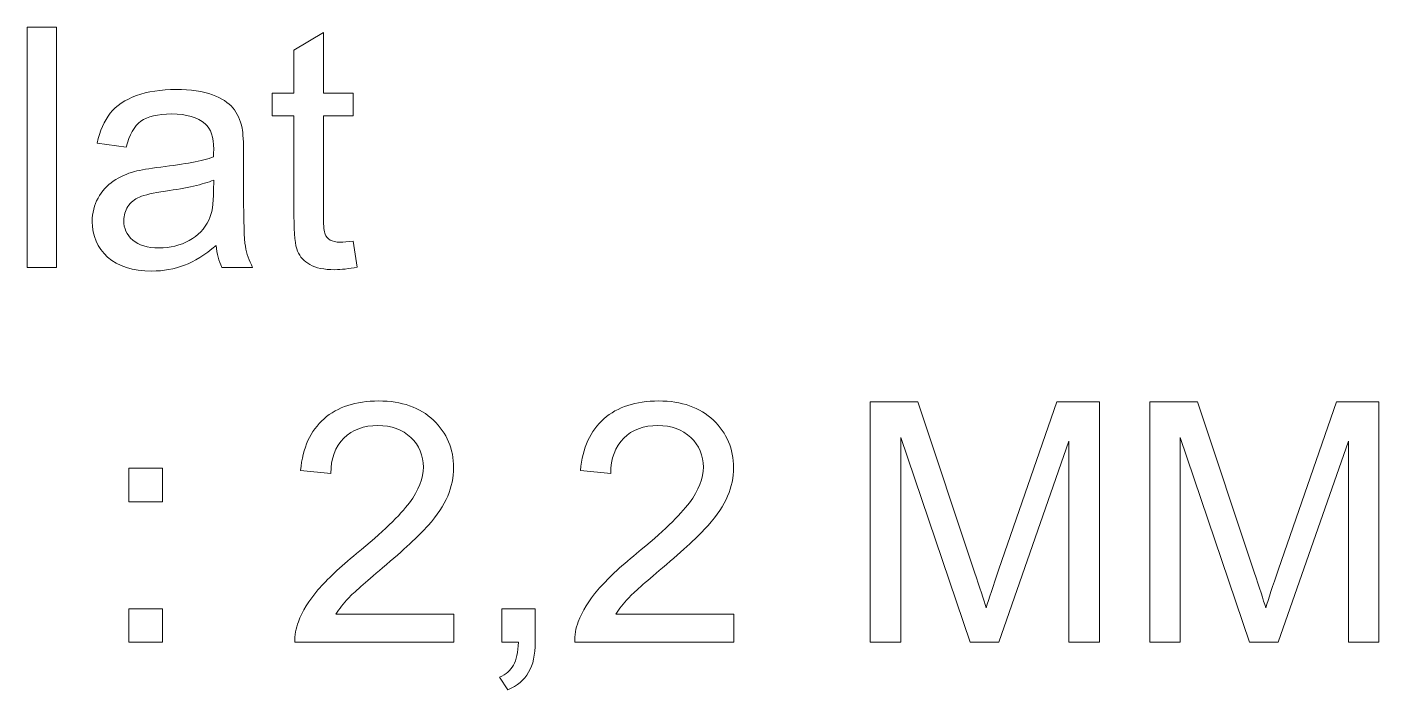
# Model space of a CAD drawing. Header units: millimetres. Extents: x -561 to 561, y -788 to 788.
# Drawn here: x 458.5 to 560.9, y 70 to 120.2 of the extents above; entities that cross this region are included whole.
import ezdxf

# ---------------------------------------------------------------- set-up
doc = ezdxf.new("R2010")
doc.units = ezdxf.units.MM
doc.header["$MEASUREMENT"] = 0
doc.layers.add('Layer 1', color=7, linetype='Continuous')

msp = doc.modelspace()

# ---------------------------------------------------------------- linework, layer by layer
at = {"layer": 'Layer 1', "color": 250, "lineweight": 9}
for points, knots in [([(458.5444, 102.0026), (458.5444, 102.0026), (458.5444, 120.189), (458.5444, 120.189), (458.5444, 120.189), (458.5444, 120.189), (460.7796, 120.189), (460.7796, 120.189), (460.7796, 120.189), (460.7796, 120.189), (460.7796, 102.0026), (460.7796, 102.0026), (460.7796, 102.0026), (460.7796, 102.0026), (458.5444, 102.0026), (458.5444, 102.0026)], [0, 0, 0, 0, 0.2, 0.2, 0.2, 0.2, 0.4, 0.4, 0.4, 0.4, 0.6, 0.6, 0.6, 0.6, 1, 1, 1, 1]), ([(483.2162, 103.9965), (483.2162, 103.9965), (483.521, 102.0238), (483.521, 102.0238), (483.521, 102.0238), (482.8945, 101.8925), (482.3314, 101.8248), (481.8404, 101.8248), (481.8404, 101.8248), (481.0318, 101.8248), (480.4053, 101.9518), (479.9565, 102.21), (479.9565, 102.21), (479.512, 102.4683), (479.1988, 102.8027), (479.0167, 103.2218), (479.0167, 103.2218), (478.8347, 103.6409), (478.7458, 104.5214), (478.7458, 105.8634), (478.7458, 105.8634), (478.7458, 105.8634), (478.7458, 113.458), (478.7458, 113.458), (478.7458, 113.458), (478.7458, 113.458), (477.0948, 113.458), (477.0948, 113.458), (477.0948, 113.458), (477.0948, 113.458), (477.0948, 115.1852), (477.0948, 115.1852), (477.0948, 115.1852), (477.0948, 115.1852), (478.7458, 115.1852), (478.7458, 115.1852), (478.7458, 115.1852), (478.7458, 115.1852), (478.7458, 118.4449), (478.7458, 118.4449), (478.7458, 118.4449), (478.7458, 118.4449), (480.981, 119.7868), (480.981, 119.7868), (480.981, 119.7868), (480.981, 119.7868), (480.981, 115.1852), (480.981, 115.1852), (480.981, 115.1852), (480.981, 115.1852), (483.2162, 115.1852), (483.2162, 115.1852), (483.2162, 115.1852), (483.2162, 115.1852), (483.2162, 113.458), (483.2162, 113.458), (483.2162, 113.458), (483.2162, 113.458), (480.981, 113.458), (480.981, 113.458), (480.981, 113.458), (480.981, 113.458), (480.981, 105.7364), (480.981, 105.7364), (480.981, 105.7364), (480.981, 105.0972), (481.0191, 104.6865), (481.0995, 104.5045), (481.0995, 104.5045), (481.1757, 104.3225), (481.3027, 104.1785), (481.4805, 104.0685), (481.4805, 104.0685), (481.6583, 103.9626), (481.9123, 103.9076), (482.2425, 103.9076), (482.2425, 103.9076), (482.4881, 103.9076), (482.814, 103.9372), (483.2162, 103.9965)], [0, 0, 0, 0, 0.04761905, 0.04761905, 0.04761905, 0.04761905, 0.0952381, 0.0952381, 0.0952381, 0.0952381, 0.14285714, 0.14285714, 0.14285714, 0.14285714, 0.19047619, 0.19047619, 0.19047619, 0.19047619, 0.23809524, 0.23809524, 0.23809524, 0.23809524, 0.28571429, 0.28571429, 0.28571429, 0.28571429, 0.33333333, 0.33333333, 0.33333333, 0.33333333, 0.38095238, 0.38095238, 0.38095238, 0.38095238, 0.42857143, 0.42857143, 0.42857143, 0.42857143, 0.47619048, 0.47619048, 0.47619048, 0.47619048, 0.52380952, 0.52380952, 0.52380952, 0.52380952, 0.57142857, 0.57142857, 0.57142857, 0.57142857, 0.61904762, 0.61904762, 0.61904762, 0.61904762, 0.66666667, 0.66666667, 0.66666667, 0.66666667, 0.71428571, 0.71428571, 0.71428571, 0.71428571, 0.76190476, 0.76190476, 0.76190476, 0.76190476, 0.80952381, 0.80952381, 0.80952381, 0.80952381, 0.85714286, 0.85714286, 0.85714286, 0.85714286, 0.9047619, 0.9047619, 0.9047619, 0.9047619, 1, 1, 1, 1]), ([(472.8488, 103.6536), (472.0191, 102.9466), (471.219, 102.4513), (470.4527, 102.1592), (470.4527, 102.1592), (469.6865, 101.8671), (468.8652, 101.7232), (467.9847, 101.7232), (467.9847, 101.7232), (466.5369, 101.7232), (465.4235, 102.0746), (464.6446, 102.7815), (464.6446, 102.7815), (463.8657, 103.4843), (463.4762, 104.386), (463.4762, 105.4824), (463.4762, 105.4824), (463.4762, 106.1259), (463.6244, 106.7143), (463.9165, 107.2477), (463.9165, 107.2477), (464.2128, 107.7811), (464.598, 108.2044), (465.0722, 108.5262), (465.0722, 108.5262), (465.5505, 108.8479), (466.0839, 109.0934), (466.6808, 109.2585), (466.6808, 109.2585), (467.1211, 109.3728), (467.7857, 109.4829), (468.6705, 109.593), (468.6705, 109.593), (470.4739, 109.8046), (471.8074, 110.0629), (472.6583, 110.3592), (472.6583, 110.3592), (472.6668, 110.664), (472.671, 110.8587), (472.671, 110.9392), (472.671, 110.9392), (472.671, 111.8451), (472.4593, 112.4843), (472.036, 112.8569), (472.036, 112.8569), (471.4645, 113.3606), (470.6136, 113.6104), (469.4875, 113.6104), (469.4875, 113.6104), (468.4334, 113.6104), (467.6545, 113.4241), (467.155, 113.0558), (467.155, 113.0558), (466.6512, 112.6875), (466.2829, 112.0356), (466.0416, 111.0958), (466.0416, 111.0958), (466.0416, 111.0958), (463.8572, 111.4006), (463.8572, 111.4006), (463.8572, 111.4006), (464.0562, 112.3362), (464.3821, 113.0939), (464.8393, 113.6697), (464.8393, 113.6697), (465.2965, 114.2454), (465.9569, 114.6857), (466.8205, 114.9989), (466.8205, 114.9989), (467.6799, 115.308), (468.6832, 115.4646), (469.8177, 115.4646), (469.8177, 115.4646), (470.9438, 115.4646), (471.8624, 115.3334), (472.5694, 115.0667), (472.5694, 115.0667), (473.2721, 114.8), (473.7928, 114.4698), (474.123, 114.0676), (474.123, 114.0676), (474.4532, 113.6654), (474.6861, 113.1574), (474.8215, 112.5436), (474.8215, 112.5436), (474.8935, 112.1626), (474.9316, 111.4768), (474.9316, 110.4904), (474.9316, 110.4904), (474.9316, 110.4904), (474.9316, 107.5271), (474.9316, 107.5271), (474.9316, 107.5271), (474.9316, 105.457), (474.9782, 104.1489), (475.0713, 103.5943), (475.0713, 103.5943), (475.1602, 103.0398), (475.3465, 102.5106), (475.6174, 102.0026), (475.6174, 102.0026), (475.6174, 102.0026), (473.2806, 102.0026), (473.2806, 102.0026), (473.2806, 102.0026), (473.0562, 102.4725), (472.9123, 103.0228), (472.8488, 103.6536)], [0, 0, 0, 0, 0.03571429, 0.03571429, 0.03571429, 0.03571429, 0.07142857, 0.07142857, 0.07142857, 0.07142857, 0.10714286, 0.10714286, 0.10714286, 0.10714286, 0.14285714, 0.14285714, 0.14285714, 0.14285714, 0.17857143, 0.17857143, 0.17857143, 0.17857143, 0.21428571, 0.21428571, 0.21428571, 0.21428571, 0.25, 0.25, 0.25, 0.25, 0.28571429, 0.28571429, 0.28571429, 0.28571429, 0.32142857, 0.32142857, 0.32142857, 0.32142857, 0.35714286, 0.35714286, 0.35714286, 0.35714286, 0.39285714, 0.39285714, 0.39285714, 0.39285714, 0.42857143, 0.42857143, 0.42857143, 0.42857143, 0.46428571, 0.46428571, 0.46428571, 0.46428571, 0.5, 0.5, 0.5, 0.5, 0.53571429, 0.53571429, 0.53571429, 0.53571429, 0.57142857, 0.57142857, 0.57142857, 0.57142857, 0.60714286, 0.60714286, 0.60714286, 0.60714286, 0.64285714, 0.64285714, 0.64285714, 0.64285714, 0.67857143, 0.67857143, 0.67857143, 0.67857143, 0.71428571, 0.71428571, 0.71428571, 0.71428571, 0.75, 0.75, 0.75, 0.75, 0.78571429, 0.78571429, 0.78571429, 0.78571429, 0.82142857, 0.82142857, 0.82142857, 0.82142857, 0.85714286, 0.85714286, 0.85714286, 0.85714286, 0.89285714, 0.89285714, 0.89285714, 0.89285714, 0.92857143, 0.92857143, 0.92857143, 0.92857143, 1, 1, 1, 1]), ([(472.671, 108.6066), (471.8582, 108.2764), (470.639, 107.997), (469.0134, 107.7684), (469.0134, 107.7684), (468.0905, 107.6372), (467.4386, 107.489), (467.0576, 107.3239), (467.0576, 107.3239), (466.6766, 107.1588), (466.3845, 106.9175), (466.1771, 106.6042), (466.1771, 106.6042), (465.9696, 106.2867), (465.8638, 105.9354), (465.8638, 105.5459), (465.8638, 105.5459), (465.8638, 104.9575), (466.0882, 104.4622), (466.5411, 104.0685), (466.5411, 104.0685), (466.9941, 103.6748), (467.6545, 103.4758), (468.5223, 103.4758), (468.5223, 103.4758), (469.3817, 103.4758), (470.1479, 103.6621), (470.821, 104.0388), (470.821, 104.0388), (471.4899, 104.4114), (471.9852, 104.9236), (472.2985, 105.5713), (472.2985, 105.5713), (472.5398, 106.0751), (472.6583, 106.8159), (472.6583, 107.7938), (472.6583, 107.7938), (472.6583, 107.7938), (472.671, 108.6066), (472.671, 108.6066)], [0, 0, 0, 0, 0.09090909, 0.09090909, 0.09090909, 0.09090909, 0.18181818, 0.18181818, 0.18181818, 0.18181818, 0.27272727, 0.27272727, 0.27272727, 0.27272727, 0.36363636, 0.36363636, 0.36363636, 0.36363636, 0.45454545, 0.45454545, 0.45454545, 0.45454545, 0.54545455, 0.54545455, 0.54545455, 0.54545455, 0.63636364, 0.63636364, 0.63636364, 0.63636364, 0.72727273, 0.72727273, 0.72727273, 0.72727273, 0.81818182, 0.81818182, 0.81818182, 0.81818182, 1, 1, 1, 1]), ([(490.8532, 75.7601), (490.8532, 75.7601), (490.8532, 73.6265), (490.8532, 73.6265), (490.8532, 73.6265), (490.8532, 73.6265), (478.8136, 73.6265), (478.8136, 73.6265), (478.8136, 73.6265), (478.7967, 74.1641), (478.8856, 74.6806), (479.0761, 75.1801), (479.0761, 75.1801), (479.3851, 75.9972), (479.8804, 76.8057), (480.562, 77.5974), (480.562, 77.5974), (481.2435, 78.389), (482.2172, 79.3034), (483.483, 80.3406), (483.483, 80.3406), (485.4515, 81.9619), (486.7892, 83.2446), (487.4877, 84.1929), (487.4877, 84.1929), (488.1904, 85.1412), (488.5418, 86.0386), (488.5418, 86.8853), (488.5418, 86.8853), (488.5418, 87.7701), (488.2243, 88.5151), (487.5893, 89.1247), (487.5893, 89.1247), (486.9543, 89.7301), (486.1246, 90.0349), (485.1043, 90.0349), (485.1043, 90.0349), (484.0248, 90.0349), (483.1612, 89.7132), (482.5135, 89.0697), (482.5135, 89.0697), (481.8658, 88.4305), (481.5399, 87.5415), (481.5314, 86.4027), (481.5314, 86.4027), (481.5314, 86.4027), (479.2454, 86.6313), (479.2454, 86.6313), (479.2454, 86.6313), (479.402, 88.3416), (479.9947, 89.6454), (481.0192, 90.5429), (481.0192, 90.5429), (482.0479, 91.4404), (483.4237, 91.8891), (485.1551, 91.8891), (485.1551, 91.8891), (486.8993, 91.8891), (488.2836, 91.4065), (489.2996, 90.4371), (489.2996, 90.4371), (490.3198, 89.4676), (490.8278, 88.2654), (490.8278, 86.8345), (490.8278, 86.8345), (490.8278, 86.1064), (490.6796, 85.3909), (490.3791, 84.6882), (490.3791, 84.6882), (490.0827, 83.9812), (489.5874, 83.2404), (488.8974, 82.4615), (488.8974, 82.4615), (488.2031, 81.6868), (487.0559, 80.6157), (485.4557, 79.2611), (485.4557, 79.2611), (484.1137, 78.135), (483.2501, 77.373), (482.8691, 76.9708), (482.8691, 76.9708), (482.4881, 76.5687), (482.1749, 76.1665), (481.9251, 75.7601), (481.9251, 75.7601), (481.9251, 75.7601), (490.8532, 75.7601), (490.8532, 75.7601)], [0, 0, 0, 0, 0.04347826, 0.04347826, 0.04347826, 0.04347826, 0.08695652, 0.08695652, 0.08695652, 0.08695652, 0.13043478, 0.13043478, 0.13043478, 0.13043478, 0.17391304, 0.17391304, 0.17391304, 0.17391304, 0.2173913, 0.2173913, 0.2173913, 0.2173913, 0.26086957, 0.26086957, 0.26086957, 0.26086957, 0.30434783, 0.30434783, 0.30434783, 0.30434783, 0.34782609, 0.34782609, 0.34782609, 0.34782609, 0.39130435, 0.39130435, 0.39130435, 0.39130435, 0.43478261, 0.43478261, 0.43478261, 0.43478261, 0.47826087, 0.47826087, 0.47826087, 0.47826087, 0.52173913, 0.52173913, 0.52173913, 0.52173913, 0.56521739, 0.56521739, 0.56521739, 0.56521739, 0.60869565, 0.60869565, 0.60869565, 0.60869565, 0.65217391, 0.65217391, 0.65217391, 0.65217391, 0.69565217, 0.69565217, 0.69565217, 0.69565217, 0.73913043, 0.73913043, 0.73913043, 0.73913043, 0.7826087, 0.7826087, 0.7826087, 0.7826087, 0.82608696, 0.82608696, 0.82608696, 0.82608696, 0.86956522, 0.86956522, 0.86956522, 0.86956522, 0.91304348, 0.91304348, 0.91304348, 0.91304348, 1, 1, 1, 1]), ([(512.0368, 75.7601), (512.0368, 75.7601), (512.0368, 73.6265), (512.0368, 73.6265), (512.0368, 73.6265), (512.0368, 73.6265), (499.9972, 73.6265), (499.9972, 73.6265), (499.9972, 73.6265), (499.9802, 74.1641), (500.0692, 74.6806), (500.2596, 75.1801), (500.2596, 75.1801), (500.5687, 75.9972), (501.064, 76.8057), (501.7455, 77.5974), (501.7455, 77.5974), (502.4271, 78.389), (503.4007, 79.3034), (504.6666, 80.3406), (504.6666, 80.3406), (506.6351, 81.9619), (507.9727, 83.2446), (508.6713, 84.1929), (508.6713, 84.1929), (509.374, 85.1412), (509.7254, 86.0386), (509.7254, 86.8853), (509.7254, 86.8853), (509.7254, 87.7701), (509.4079, 88.5151), (508.7729, 89.1247), (508.7729, 89.1247), (508.1379, 89.7301), (507.3082, 90.0349), (506.2879, 90.0349), (506.2879, 90.0349), (505.2084, 90.0349), (504.3448, 89.7132), (503.6971, 89.0697), (503.6971, 89.0697), (503.0494, 88.4305), (502.7235, 87.5415), (502.715, 86.4027), (502.715, 86.4027), (502.715, 86.4027), (500.429, 86.6313), (500.429, 86.6313), (500.429, 86.6313), (500.5855, 88.3416), (501.1783, 89.6454), (502.2028, 90.5429), (502.2028, 90.5429), (503.2315, 91.4404), (504.6073, 91.8891), (506.3387, 91.8891), (506.3387, 91.8891), (508.0828, 91.8891), (509.4671, 91.4065), (510.4832, 90.4371), (510.4832, 90.4371), (511.5033, 89.4676), (512.0114, 88.2654), (512.0114, 86.8345), (512.0114, 86.8345), (512.0114, 86.1064), (511.8632, 85.3909), (511.5627, 84.6882), (511.5627, 84.6882), (511.2663, 83.9812), (510.771, 83.2404), (510.0809, 82.4615), (510.0809, 82.4615), (509.3867, 81.6868), (508.2395, 80.6157), (506.6393, 79.2611), (506.6393, 79.2611), (505.2972, 78.135), (504.4337, 77.373), (504.0527, 76.9708), (504.0527, 76.9708), (503.6717, 76.5687), (503.3585, 76.1665), (503.1087, 75.7601), (503.1087, 75.7601), (503.1087, 75.7601), (512.0368, 75.7601), (512.0368, 75.7601)], [0, 0, 0, 0, 0.04347826, 0.04347826, 0.04347826, 0.04347826, 0.08695652, 0.08695652, 0.08695652, 0.08695652, 0.13043478, 0.13043478, 0.13043478, 0.13043478, 0.17391304, 0.17391304, 0.17391304, 0.17391304, 0.2173913, 0.2173913, 0.2173913, 0.2173913, 0.26086957, 0.26086957, 0.26086957, 0.26086957, 0.30434783, 0.30434783, 0.30434783, 0.30434783, 0.34782609, 0.34782609, 0.34782609, 0.34782609, 0.39130435, 0.39130435, 0.39130435, 0.39130435, 0.43478261, 0.43478261, 0.43478261, 0.43478261, 0.47826087, 0.47826087, 0.47826087, 0.47826087, 0.52173913, 0.52173913, 0.52173913, 0.52173913, 0.56521739, 0.56521739, 0.56521739, 0.56521739, 0.60869565, 0.60869565, 0.60869565, 0.60869565, 0.65217391, 0.65217391, 0.65217391, 0.65217391, 0.69565217, 0.69565217, 0.69565217, 0.69565217, 0.73913043, 0.73913043, 0.73913043, 0.73913043, 0.7826087, 0.7826087, 0.7826087, 0.7826087, 0.82608696, 0.82608696, 0.82608696, 0.82608696, 0.86956522, 0.86956522, 0.86956522, 0.86956522, 0.91304348, 0.91304348, 0.91304348, 0.91304348, 1, 1, 1, 1]), ([(522.3492, 73.6265), (522.3492, 73.6265), (522.3492, 91.8129), (522.3492, 91.8129), (522.3492, 91.8129), (522.3492, 91.8129), (525.956, 91.8129), (525.956, 91.8129), (525.956, 91.8129), (525.956, 91.8129), (530.2571, 78.9393), (530.2571, 78.9393), (530.2571, 78.9393), (530.6549, 77.7413), (530.9428, 76.8438), (531.1249, 76.2469), (531.1249, 76.2469), (531.3323, 76.9073), (531.6582, 77.881), (532.0986, 79.1637), (532.0986, 79.1637), (532.0986, 79.1637), (536.4758, 91.8129), (536.4758, 91.8129), (536.4758, 91.8129), (536.4758, 91.8129), (539.6974, 91.8129), (539.6974, 91.8129), (539.6974, 91.8129), (539.6974, 91.8129), (539.6974, 73.6265), (539.6974, 73.6265), (539.6974, 73.6265), (539.6974, 73.6265), (537.386, 73.6265), (537.386, 73.6265), (537.386, 73.6265), (537.386, 73.6265), (537.386, 88.8411), (537.386, 88.8411), (537.386, 88.8411), (537.386, 88.8411), (532.0774, 73.6265), (532.0774, 73.6265), (532.0774, 73.6265), (532.0774, 73.6265), (529.9099, 73.6265), (529.9099, 73.6265), (529.9099, 73.6265), (529.9099, 73.6265), (524.6605, 89.1205), (524.6605, 89.1205), (524.6605, 89.1205), (524.6605, 89.1205), (524.6605, 73.6265), (524.6605, 73.6265), (524.6605, 73.6265), (524.6605, 73.6265), (522.3492, 73.6265), (522.3492, 73.6265)], [0, 0, 0, 0, 0.0625, 0.0625, 0.0625, 0.0625, 0.125, 0.125, 0.125, 0.125, 0.1875, 0.1875, 0.1875, 0.1875, 0.25, 0.25, 0.25, 0.25, 0.3125, 0.3125, 0.3125, 0.3125, 0.375, 0.375, 0.375, 0.375, 0.4375, 0.4375, 0.4375, 0.4375, 0.5, 0.5, 0.5, 0.5, 0.5625, 0.5625, 0.5625, 0.5625, 0.625, 0.625, 0.625, 0.625, 0.6875, 0.6875, 0.6875, 0.6875, 0.75, 0.75, 0.75, 0.75, 0.8125, 0.8125, 0.8125, 0.8125, 0.875, 0.875, 0.875, 0.875, 1, 1, 1, 1]), ([(543.5074, 73.6265), (543.5074, 73.6265), (543.5074, 91.8129), (543.5074, 91.8129), (543.5074, 91.8129), (543.5074, 91.8129), (547.1142, 91.8129), (547.1142, 91.8129), (547.1142, 91.8129), (547.1142, 91.8129), (551.4153, 78.9393), (551.4153, 78.9393), (551.4153, 78.9393), (551.8131, 77.7413), (552.101, 76.8438), (552.2831, 76.2469), (552.2831, 76.2469), (552.4905, 76.9073), (552.8164, 77.881), (553.2568, 79.1637), (553.2568, 79.1637), (553.2568, 79.1637), (557.634, 91.8129), (557.634, 91.8129), (557.634, 91.8129), (557.634, 91.8129), (560.8555, 91.8129), (560.8555, 91.8129), (560.8555, 91.8129), (560.8555, 91.8129), (560.8555, 73.6265), (560.8555, 73.6265), (560.8555, 73.6265), (560.8555, 73.6265), (558.5442, 73.6265), (558.5442, 73.6265), (558.5442, 73.6265), (558.5442, 73.6265), (558.5442, 88.8411), (558.5442, 88.8411), (558.5442, 88.8411), (558.5442, 88.8411), (553.2355, 73.6265), (553.2355, 73.6265), (553.2355, 73.6265), (553.2355, 73.6265), (551.0681, 73.6265), (551.0681, 73.6265), (551.0681, 73.6265), (551.0681, 73.6265), (545.8188, 89.1205), (545.8188, 89.1205), (545.8188, 89.1205), (545.8188, 89.1205), (545.8188, 73.6265), (545.8188, 73.6265), (545.8188, 73.6265), (545.8188, 73.6265), (543.5074, 73.6265), (543.5074, 73.6265)], [0, 0, 0, 0, 0.0625, 0.0625, 0.0625, 0.0625, 0.125, 0.125, 0.125, 0.125, 0.1875, 0.1875, 0.1875, 0.1875, 0.25, 0.25, 0.25, 0.25, 0.3125, 0.3125, 0.3125, 0.3125, 0.375, 0.375, 0.375, 0.375, 0.4375, 0.4375, 0.4375, 0.4375, 0.5, 0.5, 0.5, 0.5, 0.5625, 0.5625, 0.5625, 0.5625, 0.625, 0.625, 0.625, 0.625, 0.6875, 0.6875, 0.6875, 0.6875, 0.75, 0.75, 0.75, 0.75, 0.8125, 0.8125, 0.8125, 0.8125, 0.875, 0.875, 0.875, 0.875, 1, 1, 1, 1]), ([(466.249, 84.2691), (466.249, 84.2691), (466.249, 86.8091), (466.249, 86.8091), (466.249, 86.8091), (466.249, 86.8091), (468.789, 86.8091), (468.789, 86.8091), (468.789, 86.8091), (468.789, 86.8091), (468.789, 84.2691), (468.789, 84.2691), (468.789, 84.2691), (468.789, 84.2691), (466.249, 84.2691), (466.249, 84.2691)], [0, 0, 0, 0, 0.2, 0.2, 0.2, 0.2, 0.4, 0.4, 0.4, 0.4, 0.6, 0.6, 0.6, 0.6, 1, 1, 1, 1]), ([(466.249, 73.6265), (466.249, 73.6265), (466.249, 76.1665), (466.249, 76.1665), (466.249, 76.1665), (466.249, 76.1665), (468.789, 76.1665), (468.789, 76.1665), (468.789, 76.1665), (468.789, 76.1665), (468.789, 73.6265), (468.789, 73.6265), (468.789, 73.6265), (468.789, 73.6265), (466.249, 73.6265), (466.249, 73.6265)], [0, 0, 0, 0, 0.2, 0.2, 0.2, 0.2, 0.4, 0.4, 0.4, 0.4, 0.6, 0.6, 0.6, 0.6, 1, 1, 1, 1]), ([(494.4642, 73.6265), (494.4642, 73.6265), (494.4642, 76.1665), (494.4642, 76.1665), (494.4642, 76.1665), (494.4642, 76.1665), (497.0042, 76.1665), (497.0042, 76.1665), (497.0042, 76.1665), (497.0042, 76.1665), (497.0042, 73.6265), (497.0042, 73.6265), (497.0042, 73.6265), (497.0042, 72.6909), (496.8391, 71.9332), (496.5047, 71.3574), (496.5047, 71.3574), (496.1745, 70.7817), (495.6453, 70.333), (494.9214, 70.0197), (494.9214, 70.0197), (494.9214, 70.0197), (494.3118, 70.9849), (494.3118, 70.9849), (494.3118, 70.9849), (494.7859, 71.1923), (495.1331, 71.4971), (495.3531, 71.8951), (495.3531, 71.8951), (495.5776, 72.2972), (495.7046, 72.873), (495.73, 73.6265), (495.73, 73.6265), (495.73, 73.6265), (494.4642, 73.6265), (494.4642, 73.6265)], [0, 0, 0, 0, 0.1, 0.1, 0.1, 0.1, 0.2, 0.2, 0.2, 0.2, 0.3, 0.3, 0.3, 0.3, 0.4, 0.4, 0.4, 0.4, 0.5, 0.5, 0.5, 0.5, 0.6, 0.6, 0.6, 0.6, 0.7, 0.7, 0.7, 0.7, 0.8, 0.8, 0.8, 0.8, 1, 1, 1, 1])]:
    msp.add_open_spline(points, degree=3, knots=knots, dxfattribs=at)

doc.saveas('drawing.dxf')
